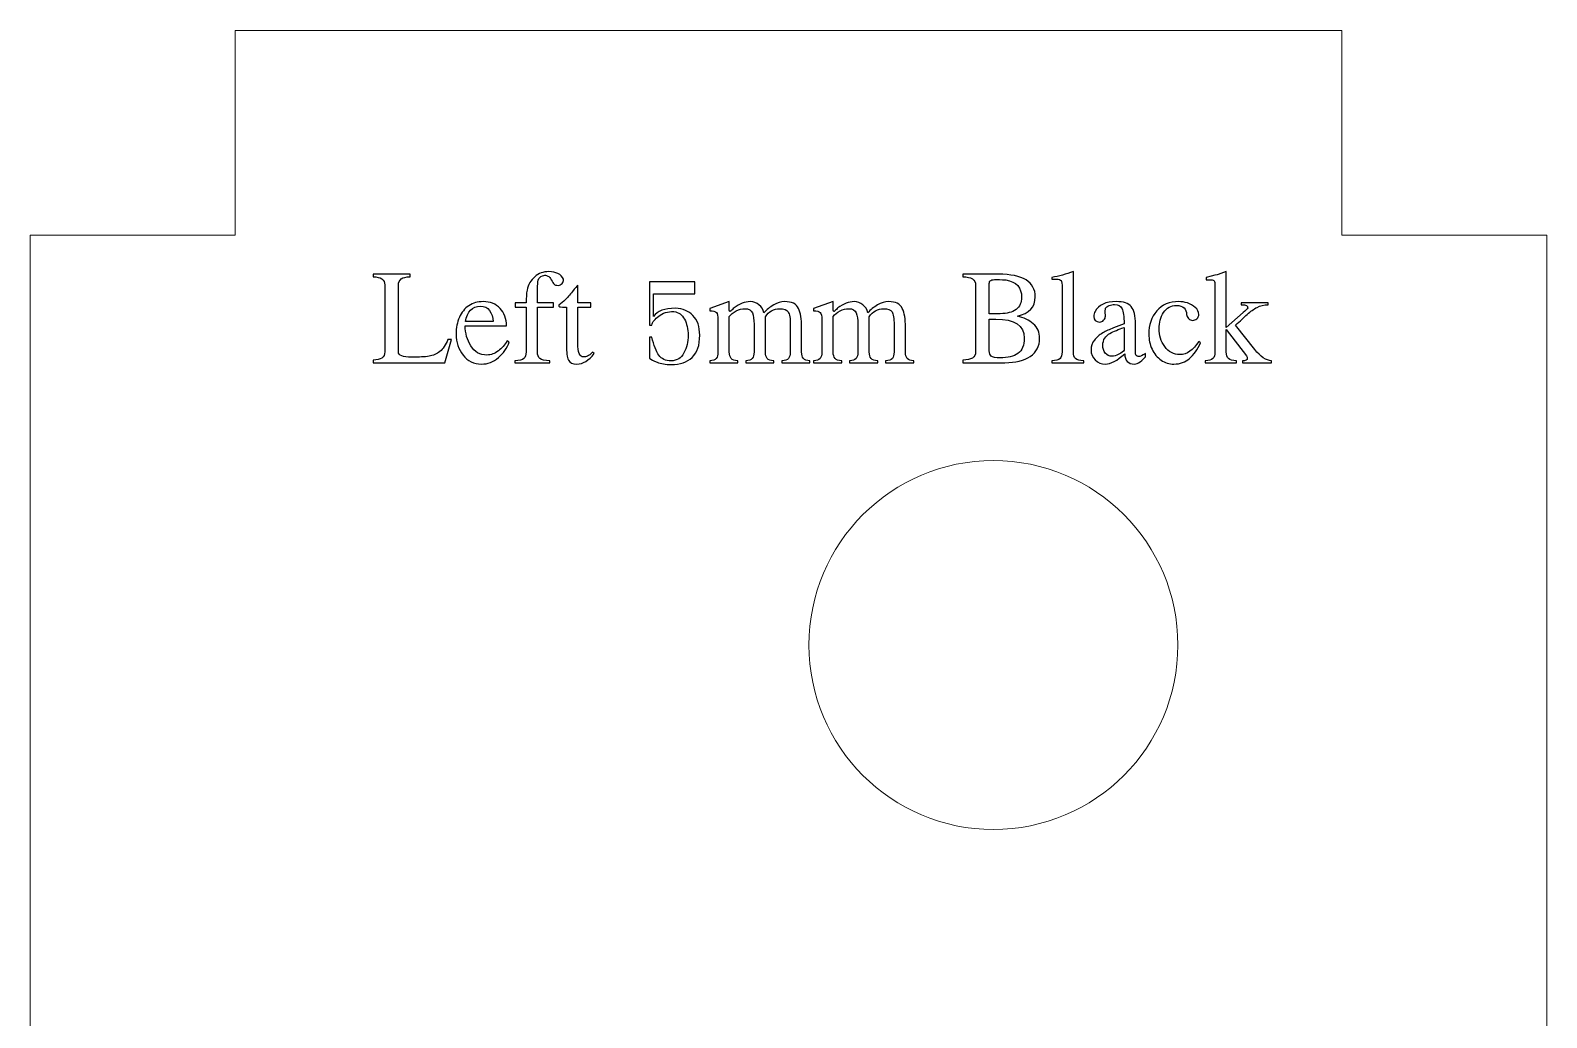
# Model space of a CAD drawing. Header units: inches. Extents: x -7.4 to 7.3, y -4 to 5.8.
# Drawn here: x -7.353 to -5.896, y 4.008 to 4.956 of the extents above; entities that cross this region are included whole.
import ezdxf

# ---------------------------------------------------------------- set-up
doc = ezdxf.new("R2010")
doc.units = ezdxf.units.IN
doc.header["$MEASUREMENT"] = 0
doc.layers.add('Layer 1', color=7, linetype='Continuous')

msp = doc.modelspace()

# ---------------------------------------------------------------- linework, layer by layer
at = {"layer": 'Layer 1', "lineweight": 5}
msp.add_ellipse((-6.4274, 4.3659), major_axis=(0, 0.1772), ratio=1, start_param=0, end_param=6.28318, dxfattribs=at)
for points in [[(-7.1557, 4.7596), (-7.1557, 4.7596), (-7.1557, 4.9564), (-7.1557, 4.9564), (-7.1557, 4.9564), (-7.1557, 4.9564), (-6.0928, 4.9564), (-6.0928, 4.9564), (-6.0928, 4.9564), (-6.0928, 4.9564), (-6.0928, 4.7596), (-6.0928, 4.7596)], [(-7.1557, 3.9722), (-7.1557, 3.9722), (-7.3526, 3.9722), (-7.3526, 3.9722), (-7.3526, 3.9722), (-7.3526, 3.9722), (-7.3526, 4.7596), (-7.3526, 4.7596), (-7.3526, 4.7596), (-7.3526, 4.7596), (-7.1557, 4.7596), (-7.1557, 4.7596)], [(-6.0928, 4.7596), (-6.0928, 4.7596), (-5.8959, 4.7596), (-5.8959, 4.7596), (-5.8959, 4.7596), (-5.8959, 4.7596), (-5.8959, 3.9722), (-5.8959, 3.9722), (-5.8959, 3.9722), (-5.8959, 3.9722), (-6.0928, 3.9722), (-6.0928, 3.9722)]]:
    msp.add_open_spline(points, degree=3, knots=[0, 0, 0, 0, 0.333333, 0.333333, 0.333333, 0.333333, 0.666667, 0.666667, 0.666667, 0.666667, 1, 1, 1, 1], dxfattribs=at)
at = {"layer": 'Layer 1'}
for points, knots in [([(-7.0233, 4.6371), (-7.0233, 4.6371), (-7.0233, 4.6396), (-7.0233, 4.6396), (-7.0233, 4.6396), (-7.0158, 4.6396), (-7.0121, 4.6422), (-7.0121, 4.6474), (-7.0121, 4.6474), (-7.0121, 4.6474), (-7.0121, 4.7118), (-7.0121, 4.7118), (-7.0121, 4.7118), (-7.0121, 4.717), (-7.0158, 4.7196), (-7.0233, 4.7196), (-7.0233, 4.7196), (-7.0233, 4.7196), (-7.0233, 4.7221), (-7.0233, 4.7221), (-7.0233, 4.7221), (-7.0233, 4.7221), (-6.9878, 4.7221), (-6.9878, 4.7221), (-6.9878, 4.7221), (-6.9878, 4.7221), (-6.9878, 4.7196), (-6.9878, 4.7196), (-6.9878, 4.7196), (-6.9953, 4.7196), (-6.999, 4.717), (-6.999, 4.7118), (-6.999, 4.7118), (-6.999, 4.7118), (-6.999, 4.6474), (-6.999, 4.6474), (-6.999, 4.6474), (-6.999, 4.6441), (-6.9947, 4.6424), (-6.9862, 4.6424), (-6.9862, 4.6424), (-6.9791, 4.6424), (-6.9735, 4.6427), (-6.9696, 4.6433), (-6.9696, 4.6433), (-6.9657, 4.6439), (-6.9622, 4.6455), (-6.9592, 4.6479), (-6.9592, 4.6479), (-6.9561, 4.6503), (-6.9535, 4.6542), (-6.9514, 4.6595), (-6.9514, 4.6595), (-6.9514, 4.6595), (-6.9481, 4.6595), (-6.9481, 4.6595), (-6.9481, 4.6595), (-6.9481, 4.6595), (-6.9543, 4.6371), (-6.9543, 4.6371), (-6.9543, 4.6371), (-6.9543, 4.6371), (-7.0233, 4.6371), (-7.0233, 4.6371)], [0, 0, 0, 0, 0.0625, 0.0625, 0.0625, 0.0625, 0.125, 0.125, 0.125, 0.125, 0.1875, 0.1875, 0.1875, 0.1875, 0.25, 0.25, 0.25, 0.25, 0.3125, 0.3125, 0.3125, 0.3125, 0.375, 0.375, 0.375, 0.375, 0.4375, 0.4375, 0.4375, 0.4375, 0.5, 0.5, 0.5, 0.5, 0.5625, 0.5625, 0.5625, 0.5625, 0.625, 0.625, 0.625, 0.625, 0.6875, 0.6875, 0.6875, 0.6875, 0.75, 0.75, 0.75, 0.75, 0.8125, 0.8125, 0.8125, 0.8125, 0.875, 0.875, 0.875, 0.875, 0.9375, 0.9375, 0.9375, 0.9375, 1, 1, 1, 1]), ([(-6.8654, 4.6474), (-6.8654, 4.6445), (-6.8647, 4.6424), (-6.8631, 4.6411), (-6.8631, 4.6411), (-6.8615, 4.6399), (-6.8584, 4.6392), (-6.8536, 4.6389), (-6.8536, 4.6389), (-6.8536, 4.6389), (-6.8536, 4.6371), (-6.8536, 4.6371), (-6.8536, 4.6371), (-6.8536, 4.6371), (-6.8871, 4.6371), (-6.8871, 4.6371), (-6.8871, 4.6371), (-6.8871, 4.6371), (-6.8871, 4.6389), (-6.8871, 4.6389), (-6.8871, 4.6389), (-6.8828, 4.6392), (-6.8799, 4.6399), (-6.8785, 4.6412), (-6.8785, 4.6412), (-6.877, 4.6424), (-6.8763, 4.6445), (-6.8763, 4.6474), (-6.8763, 4.6474), (-6.8763, 4.6474), (-6.8763, 4.6906), (-6.8763, 4.6906), (-6.8763, 4.6906), (-6.8763, 4.6906), (-6.8869, 4.6906), (-6.8869, 4.6906), (-6.8869, 4.6906), (-6.8869, 4.6906), (-6.8869, 4.6946), (-6.8869, 4.6946), (-6.8869, 4.6946), (-6.8869, 4.6946), (-6.8763, 4.6946), (-6.8763, 4.6946), (-6.8763, 4.6946), (-6.8763, 4.6996), (-6.876, 4.7037), (-6.8754, 4.7069), (-6.8754, 4.7069), (-6.8743, 4.7121), (-6.8718, 4.7164), (-6.868, 4.7197), (-6.868, 4.7197), (-6.8642, 4.723), (-6.8598, 4.7246), (-6.8546, 4.7246), (-6.8546, 4.7246), (-6.8475, 4.7246), (-6.8428, 4.7222), (-6.8404, 4.7173), (-6.8404, 4.7173), (-6.8404, 4.7157), (-6.8408, 4.7143), (-6.8417, 4.7132), (-6.8417, 4.7132), (-6.8427, 4.712), (-6.8439, 4.7114), (-6.8454, 4.7114), (-6.8454, 4.7114), (-6.8474, 4.7114), (-6.8488, 4.7118), (-6.8495, 4.7126), (-6.8495, 4.7126), (-6.8502, 4.7134), (-6.8511, 4.7147), (-6.8521, 4.7166), (-6.8521, 4.7166), (-6.8531, 4.7185), (-6.8542, 4.7198), (-6.8553, 4.7203), (-6.8553, 4.7203), (-6.8563, 4.7208), (-6.8573, 4.7211), (-6.8583, 4.7211), (-6.8583, 4.7211), (-6.859, 4.7211), (-6.8598, 4.7209), (-6.8606, 4.7205), (-6.8606, 4.7205), (-6.8627, 4.72), (-6.864, 4.7186), (-6.8646, 4.7164), (-6.8646, 4.7164), (-6.8651, 4.7143), (-6.8654, 4.7115), (-6.8654, 4.7083), (-6.8654, 4.7083), (-6.8654, 4.7083), (-6.8654, 4.6946), (-6.8654, 4.6946), (-6.8654, 4.6946), (-6.8654, 4.6946), (-6.8499, 4.6946), (-6.8499, 4.6946), (-6.8499, 4.6946), (-6.8499, 4.6946), (-6.8499, 4.6906), (-6.8499, 4.6906), (-6.8499, 4.6906), (-6.8499, 4.6906), (-6.8654, 4.6906), (-6.8654, 4.6906), (-6.8654, 4.6906), (-6.8654, 4.6906), (-6.8654, 4.6474), (-6.8654, 4.6474)], [0, 0, 0, 0, 0.034483, 0.034483, 0.034483, 0.034483, 0.068966, 0.068966, 0.068966, 0.068966, 0.103448, 0.103448, 0.103448, 0.103448, 0.137931, 0.137931, 0.137931, 0.137931, 0.172414, 0.172414, 0.172414, 0.172414, 0.206897, 0.206897, 0.206897, 0.206897, 0.241379, 0.241379, 0.241379, 0.241379, 0.275862, 0.275862, 0.275862, 0.275862, 0.310345, 0.310345, 0.310345, 0.310345, 0.344828, 0.344828, 0.344828, 0.344828, 0.37931, 0.37931, 0.37931, 0.37931, 0.413793, 0.413793, 0.413793, 0.413793, 0.448276, 0.448276, 0.448276, 0.448276, 0.482759, 0.482759, 0.482759, 0.482759, 0.517241, 0.517241, 0.517241, 0.517241, 0.551724, 0.551724, 0.551724, 0.551724, 0.586207, 0.586207, 0.586207, 0.586207, 0.62069, 0.62069, 0.62069, 0.62069, 0.655172, 0.655172, 0.655172, 0.655172, 0.689655, 0.689655, 0.689655, 0.689655, 0.724138, 0.724138, 0.724138, 0.724138, 0.758621, 0.758621, 0.758621, 0.758621, 0.793103, 0.793103, 0.793103, 0.793103, 0.827586, 0.827586, 0.827586, 0.827586, 0.862069, 0.862069, 0.862069, 0.862069, 0.896552, 0.896552, 0.896552, 0.896552, 0.931034, 0.931034, 0.931034, 0.931034, 0.965517, 0.965517, 0.965517, 0.965517, 1, 1, 1, 1]), ([(-6.4445, 4.7118), (-6.4445, 4.717), (-6.4486, 4.7196), (-6.4569, 4.7196), (-6.4569, 4.7196), (-6.4569, 4.7196), (-6.4569, 4.7221), (-6.4569, 4.7221), (-6.4569, 4.7221), (-6.4569, 4.7221), (-6.4225, 4.7221), (-6.4225, 4.7221), (-6.4225, 4.7221), (-6.399, 4.7221), (-6.3872, 4.7148), (-6.3872, 4.7003), (-6.3872, 4.7003), (-6.3872, 4.6907), (-6.3929, 4.6845), (-6.4044, 4.6818), (-6.4044, 4.6818), (-6.4044, 4.6818), (-6.4044, 4.6817), (-6.4044, 4.6817), (-6.4044, 4.6817), (-6.3983, 4.6805), (-6.3932, 4.6782), (-6.3891, 4.6745), (-6.3891, 4.6745), (-6.385, 4.6709), (-6.383, 4.6662), (-6.383, 4.6605), (-6.383, 4.6605), (-6.383, 4.6529), (-6.386, 4.6472), (-6.392, 4.6432), (-6.392, 4.6432), (-6.3979, 4.6391), (-6.4061, 4.6371), (-6.4165, 4.6371), (-6.4165, 4.6371), (-6.4165, 4.6371), (-6.4569, 4.6371), (-6.4569, 4.6371), (-6.4569, 4.6371), (-6.4569, 4.6371), (-6.4569, 4.6396), (-6.4569, 4.6396), (-6.4569, 4.6396), (-6.4486, 4.6396), (-6.4445, 4.6422), (-6.4445, 4.6474), (-6.4445, 4.6474), (-6.4445, 4.6474), (-6.4445, 4.7118), (-6.4445, 4.7118)], [0, 0, 0, 0, 0.071429, 0.071429, 0.071429, 0.071429, 0.142857, 0.142857, 0.142857, 0.142857, 0.214286, 0.214286, 0.214286, 0.214286, 0.285714, 0.285714, 0.285714, 0.285714, 0.357143, 0.357143, 0.357143, 0.357143, 0.428571, 0.428571, 0.428571, 0.428571, 0.5, 0.5, 0.5, 0.5, 0.571429, 0.571429, 0.571429, 0.571429, 0.642857, 0.642857, 0.642857, 0.642857, 0.714286, 0.714286, 0.714286, 0.714286, 0.785714, 0.785714, 0.785714, 0.785714, 0.857143, 0.857143, 0.857143, 0.857143, 0.928571, 0.928571, 0.928571, 0.928571, 1, 1, 1, 1]), ([(-6.3614, 4.7091), (-6.3614, 4.7128), (-6.3617, 4.7151), (-6.3623, 4.716), (-6.3623, 4.716), (-6.3629, 4.7168), (-6.3644, 4.7173), (-6.3668, 4.7173), (-6.3668, 4.7173), (-6.3668, 4.7173), (-6.3713, 4.7173), (-6.3713, 4.7173), (-6.3713, 4.7173), (-6.3713, 4.7173), (-6.3713, 4.719), (-6.3713, 4.719), (-6.3713, 4.719), (-6.3647, 4.7203), (-6.3577, 4.7221), (-6.3505, 4.7246), (-6.3505, 4.7246), (-6.3505, 4.7246), (-6.3505, 4.6474), (-6.3505, 4.6474), (-6.3505, 4.6474), (-6.3505, 4.6445), (-6.3498, 4.6424), (-6.3485, 4.6412), (-6.3485, 4.6412), (-6.3471, 4.6399), (-6.3445, 4.6392), (-6.3406, 4.6389), (-6.3406, 4.6389), (-6.3406, 4.6389), (-6.3406, 4.6371), (-6.3406, 4.6371), (-6.3406, 4.6371), (-6.3406, 4.6371), (-6.3713, 4.6371), (-6.3713, 4.6371), (-6.3713, 4.6371), (-6.3713, 4.6371), (-6.3713, 4.6389), (-6.3713, 4.6389), (-6.3713, 4.6389), (-6.3674, 4.6392), (-6.3648, 4.6399), (-6.3634, 4.6412), (-6.3634, 4.6412), (-6.3621, 4.6424), (-6.3614, 4.6445), (-6.3614, 4.6474), (-6.3614, 4.6474), (-6.3614, 4.6474), (-6.3614, 4.7091), (-6.3614, 4.7091)], [0, 0, 0, 0, 0.071429, 0.071429, 0.071429, 0.071429, 0.142857, 0.142857, 0.142857, 0.142857, 0.214286, 0.214286, 0.214286, 0.214286, 0.285714, 0.285714, 0.285714, 0.285714, 0.357143, 0.357143, 0.357143, 0.357143, 0.428571, 0.428571, 0.428571, 0.428571, 0.5, 0.5, 0.5, 0.5, 0.571429, 0.571429, 0.571429, 0.571429, 0.642857, 0.642857, 0.642857, 0.642857, 0.714286, 0.714286, 0.714286, 0.714286, 0.785714, 0.785714, 0.785714, 0.785714, 0.857143, 0.857143, 0.857143, 0.857143, 0.928571, 0.928571, 0.928571, 0.928571, 1, 1, 1, 1]), ([(-6.2146, 4.7116), (-6.2146, 4.7138), (-6.2148, 4.7152), (-6.2152, 4.7158), (-6.2152, 4.7158), (-6.2157, 4.7164), (-6.2168, 4.7167), (-6.2186, 4.7167), (-6.2186, 4.7167), (-6.2186, 4.7167), (-6.2229, 4.7167), (-6.2229, 4.7167), (-6.2229, 4.7167), (-6.2229, 4.7167), (-6.2229, 4.719), (-6.2229, 4.719), (-6.2229, 4.719), (-6.2159, 4.7208), (-6.2121, 4.7218), (-6.2116, 4.7219), (-6.2116, 4.7219), (-6.2116, 4.7219), (-6.2037, 4.7246), (-6.2037, 4.7246), (-6.2037, 4.7246), (-6.2037, 4.7246), (-6.2037, 4.671), (-6.2037, 4.671), (-6.2037, 4.671), (-6.2037, 4.671), (-6.1875, 4.6852), (-6.1875, 4.6852), (-6.1875, 4.6852), (-6.1852, 4.6871), (-6.1837, 4.6887), (-6.1831, 4.6898), (-6.1831, 4.6898), (-6.1831, 4.6909), (-6.1835, 4.6917), (-6.1844, 4.6921), (-6.1844, 4.6921), (-6.1852, 4.6925), (-6.1869, 4.6927), (-6.1895, 4.6927), (-6.1895, 4.6927), (-6.1895, 4.6927), (-6.1895, 4.6946), (-6.1895, 4.6946), (-6.1895, 4.6946), (-6.1895, 4.6946), (-6.1635, 4.6946), (-6.1635, 4.6946), (-6.1635, 4.6946), (-6.1635, 4.6946), (-6.1635, 4.6927), (-6.1635, 4.6927), (-6.1635, 4.6927), (-6.1674, 4.6927), (-6.171, 4.6919), (-6.1741, 4.6903), (-6.1741, 4.6903), (-6.1772, 4.6887), (-6.1804, 4.6864), (-6.1836, 4.6835), (-6.1836, 4.6835), (-6.1868, 4.6806), (-6.1905, 4.6772), (-6.1947, 4.6733), (-6.1947, 4.6733), (-6.1947, 4.6733), (-6.1763, 4.6498), (-6.1763, 4.6498), (-6.1763, 4.6498), (-6.1708, 4.6428), (-6.1654, 4.6392), (-6.1601, 4.6389), (-6.1601, 4.6389), (-6.1601, 4.6389), (-6.1601, 4.6371), (-6.1601, 4.6371), (-6.1601, 4.6371), (-6.1601, 4.6371), (-6.1881, 4.6371), (-6.1881, 4.6371), (-6.1881, 4.6371), (-6.1881, 4.6371), (-6.1881, 4.6389), (-6.1881, 4.6389), (-6.1881, 4.6389), (-6.185, 4.6389), (-6.1835, 4.6397), (-6.1835, 4.6412), (-6.1835, 4.6412), (-6.1835, 4.6419), (-6.1838, 4.6428), (-6.1844, 4.6437), (-6.1844, 4.6437), (-6.1844, 4.6437), (-6.2037, 4.669), (-6.2037, 4.669), (-6.2037, 4.669), (-6.2037, 4.669), (-6.2037, 4.6474), (-6.2037, 4.6474), (-6.2037, 4.6474), (-6.2037, 4.6445), (-6.203, 4.6424), (-6.2017, 4.6412), (-6.2017, 4.6412), (-6.2003, 4.6399), (-6.1977, 4.6392), (-6.1939, 4.6389), (-6.1939, 4.6389), (-6.1939, 4.6389), (-6.1939, 4.6371), (-6.1939, 4.6371), (-6.1939, 4.6371), (-6.1939, 4.6371), (-6.2241, 4.6371), (-6.2241, 4.6371), (-6.2241, 4.6371), (-6.2241, 4.6371), (-6.2241, 4.6389), (-6.2241, 4.6389), (-6.2241, 4.6389), (-6.2204, 4.6392), (-6.2179, 4.6399), (-6.2166, 4.6412), (-6.2166, 4.6412), (-6.2152, 4.6424), (-6.2146, 4.6445), (-6.2146, 4.6474), (-6.2146, 4.6474), (-6.2146, 4.6474), (-6.2146, 4.7116), (-6.2146, 4.7116)], [0, 0, 0, 0, 0.029412, 0.029412, 0.029412, 0.029412, 0.058824, 0.058824, 0.058824, 0.058824, 0.088235, 0.088235, 0.088235, 0.088235, 0.117647, 0.117647, 0.117647, 0.117647, 0.147059, 0.147059, 0.147059, 0.147059, 0.176471, 0.176471, 0.176471, 0.176471, 0.205882, 0.205882, 0.205882, 0.205882, 0.235294, 0.235294, 0.235294, 0.235294, 0.264706, 0.264706, 0.264706, 0.264706, 0.294118, 0.294118, 0.294118, 0.294118, 0.323529, 0.323529, 0.323529, 0.323529, 0.352941, 0.352941, 0.352941, 0.352941, 0.382353, 0.382353, 0.382353, 0.382353, 0.411765, 0.411765, 0.411765, 0.411765, 0.441176, 0.441176, 0.441176, 0.441176, 0.470588, 0.470588, 0.470588, 0.470588, 0.5, 0.5, 0.5, 0.5, 0.529412, 0.529412, 0.529412, 0.529412, 0.558824, 0.558824, 0.558824, 0.558824, 0.588235, 0.588235, 0.588235, 0.588235, 0.617647, 0.617647, 0.617647, 0.617647, 0.647059, 0.647059, 0.647059, 0.647059, 0.676471, 0.676471, 0.676471, 0.676471, 0.705882, 0.705882, 0.705882, 0.705882, 0.735294, 0.735294, 0.735294, 0.735294, 0.764706, 0.764706, 0.764706, 0.764706, 0.794118, 0.794118, 0.794118, 0.794118, 0.823529, 0.823529, 0.823529, 0.823529, 0.852941, 0.852941, 0.852941, 0.852941, 0.882353, 0.882353, 0.882353, 0.882353, 0.911765, 0.911765, 0.911765, 0.911765, 0.941176, 0.941176, 0.941176, 0.941176, 0.970588, 0.970588, 0.970588, 0.970588, 1, 1, 1, 1]), ([(-6.8267, 4.6558), (-6.8267, 4.647), (-6.8249, 4.6426), (-6.8211, 4.6426), (-6.8211, 4.6426), (-6.8198, 4.6426), (-6.8186, 4.6428), (-6.8174, 4.6433), (-6.8174, 4.6433), (-6.8159, 4.6439), (-6.8143, 4.6452), (-6.8125, 4.6472), (-6.8125, 4.6472), (-6.8125, 4.6472), (-6.811, 4.6459), (-6.811, 4.6459), (-6.811, 4.6459), (-6.8161, 4.6391), (-6.8216, 4.6358), (-6.8275, 4.6358), (-6.8275, 4.6358), (-6.8316, 4.6358), (-6.8344, 4.6371), (-6.8357, 4.6397), (-6.8357, 4.6397), (-6.837, 4.6423), (-6.8376, 4.647), (-6.8376, 4.6537), (-6.8376, 4.6537), (-6.8376, 4.6537), (-6.8376, 4.6906), (-6.8376, 4.6906), (-6.8376, 4.6906), (-6.8376, 4.6906), (-6.8415, 4.6906), (-6.8415, 4.6906), (-6.8415, 4.6906), (-6.843, 4.6906), (-6.844, 4.6906), (-6.8443, 4.6908), (-6.8443, 4.6908), (-6.8447, 4.691), (-6.8449, 4.6915), (-6.8449, 4.6923), (-6.8449, 4.6923), (-6.8425, 4.694), (-6.8404, 4.6958), (-6.8386, 4.6977), (-6.8386, 4.6977), (-6.8367, 4.6996), (-6.8345, 4.7022), (-6.8318, 4.7054), (-6.8318, 4.7054), (-6.8292, 4.7087), (-6.8275, 4.7108), (-6.8267, 4.7116), (-6.8267, 4.7116), (-6.8267, 4.7116), (-6.8267, 4.6946), (-6.8267, 4.6946), (-6.8267, 4.6946), (-6.8267, 4.6946), (-6.8141, 4.6946), (-6.8141, 4.6946), (-6.8141, 4.6946), (-6.8141, 4.6946), (-6.8141, 4.6906), (-6.8141, 4.6906), (-6.8141, 4.6906), (-6.8141, 4.6906), (-6.8267, 4.6906), (-6.8267, 4.6906), (-6.8267, 4.6906), (-6.8267, 4.6906), (-6.8267, 4.6558), (-6.8267, 4.6558)], [0, 0, 0, 0, 0.052632, 0.052632, 0.052632, 0.052632, 0.105263, 0.105263, 0.105263, 0.105263, 0.157895, 0.157895, 0.157895, 0.157895, 0.210526, 0.210526, 0.210526, 0.210526, 0.263158, 0.263158, 0.263158, 0.263158, 0.315789, 0.315789, 0.315789, 0.315789, 0.368421, 0.368421, 0.368421, 0.368421, 0.421053, 0.421053, 0.421053, 0.421053, 0.473684, 0.473684, 0.473684, 0.473684, 0.526316, 0.526316, 0.526316, 0.526316, 0.578947, 0.578947, 0.578947, 0.578947, 0.631579, 0.631579, 0.631579, 0.631579, 0.684211, 0.684211, 0.684211, 0.684211, 0.736842, 0.736842, 0.736842, 0.736842, 0.789474, 0.789474, 0.789474, 0.789474, 0.842105, 0.842105, 0.842105, 0.842105, 0.894737, 0.894737, 0.894737, 0.894737, 0.947368, 0.947368, 0.947368, 0.947368, 1, 1, 1, 1]), ([(-6.7577, 4.6733), (-6.7577, 4.6733), (-6.7577, 4.7149), (-6.7577, 4.7149), (-6.7577, 4.7149), (-6.7577, 4.7149), (-6.7141, 4.7149), (-6.7141, 4.7149), (-6.7141, 4.7149), (-6.7141, 4.7149), (-6.7141, 4.7032), (-6.7141, 4.7032), (-6.7141, 4.7032), (-6.7141, 4.7032), (-6.7538, 4.7032), (-6.7538, 4.7032), (-6.7538, 4.7032), (-6.7538, 4.7032), (-6.7538, 4.6815), (-6.7538, 4.6815), (-6.7538, 4.6815), (-6.7504, 4.6868), (-6.7434, 4.6894), (-6.7328, 4.6894), (-6.7328, 4.6894), (-6.7258, 4.689), (-6.7202, 4.6867), (-6.716, 4.6824), (-6.716, 4.6824), (-6.7117, 4.6781), (-6.7096, 4.6718), (-6.7095, 4.6636), (-6.7095, 4.6636), (-6.7095, 4.6539), (-6.712, 4.6468), (-6.7169, 4.6422), (-6.7169, 4.6422), (-6.7219, 4.6377), (-6.7285, 4.6354), (-6.7367, 4.6354), (-6.7367, 4.6354), (-6.7423, 4.6354), (-6.7469, 4.6361), (-6.7505, 4.6376), (-6.7505, 4.6376), (-6.7541, 4.6391), (-6.7565, 4.6404), (-6.7577, 4.6414), (-6.7577, 4.6414), (-6.7577, 4.6414), (-6.7577, 4.6616), (-6.7577, 4.6616), (-6.7577, 4.6616), (-6.7577, 4.6616), (-6.7557, 4.6616), (-6.7557, 4.6616), (-6.7557, 4.6616), (-6.7536, 4.6537), (-6.7513, 4.6479), (-6.7487, 4.6443), (-6.7487, 4.6443), (-6.7462, 4.6407), (-6.7423, 4.6389), (-6.7371, 4.6389), (-6.7371, 4.6389), (-6.7314, 4.639), (-6.7272, 4.6415), (-6.7247, 4.6465), (-6.7247, 4.6465), (-6.722, 4.6514), (-6.7207, 4.6571), (-6.7207, 4.6636), (-6.7207, 4.6636), (-6.7208, 4.6695), (-6.722, 4.6746), (-6.7241, 4.6788), (-6.7241, 4.6788), (-6.7263, 4.6831), (-6.7297, 4.6856), (-6.7343, 4.6863), (-6.7343, 4.6863), (-6.7403, 4.6863), (-6.7451, 4.6848), (-6.7489, 4.6819), (-6.7489, 4.6819), (-6.7526, 4.6791), (-6.7549, 4.6762), (-6.7557, 4.6733), (-6.7557, 4.6733), (-6.7557, 4.6733), (-6.7577, 4.6733), (-6.7577, 4.6733)], [0, 0, 0, 0, 0.043478, 0.043478, 0.043478, 0.043478, 0.086957, 0.086957, 0.086957, 0.086957, 0.130435, 0.130435, 0.130435, 0.130435, 0.173913, 0.173913, 0.173913, 0.173913, 0.217391, 0.217391, 0.217391, 0.217391, 0.26087, 0.26087, 0.26087, 0.26087, 0.304348, 0.304348, 0.304348, 0.304348, 0.347826, 0.347826, 0.347826, 0.347826, 0.391304, 0.391304, 0.391304, 0.391304, 0.434783, 0.434783, 0.434783, 0.434783, 0.478261, 0.478261, 0.478261, 0.478261, 0.521739, 0.521739, 0.521739, 0.521739, 0.565217, 0.565217, 0.565217, 0.565217, 0.608696, 0.608696, 0.608696, 0.608696, 0.652174, 0.652174, 0.652174, 0.652174, 0.695652, 0.695652, 0.695652, 0.695652, 0.73913, 0.73913, 0.73913, 0.73913, 0.782609, 0.782609, 0.782609, 0.782609, 0.826087, 0.826087, 0.826087, 0.826087, 0.869565, 0.869565, 0.869565, 0.869565, 0.913043, 0.913043, 0.913043, 0.913043, 0.956522, 0.956522, 0.956522, 0.956522, 1, 1, 1, 1]), ([(-6.4209, 4.6842), (-6.4143, 4.6842), (-6.4092, 4.6855), (-6.4057, 4.6882), (-6.4057, 4.6882), (-6.4021, 4.691), (-6.4003, 4.6948), (-6.4003, 4.6999), (-6.4003, 4.6999), (-6.4003, 4.7093), (-6.4053, 4.7149), (-6.4155, 4.7167), (-6.4155, 4.7167), (-6.4204, 4.7169), (-6.4234, 4.717), (-6.4244, 4.717), (-6.4244, 4.717), (-6.427, 4.717), (-6.4288, 4.7168), (-6.4298, 4.7162), (-6.4298, 4.7162), (-6.4309, 4.7157), (-6.4314, 4.7147), (-6.4314, 4.7132), (-6.4314, 4.7132), (-6.4314, 4.7132), (-6.4314, 4.6842), (-6.4314, 4.6842), (-6.4314, 4.6842), (-6.4314, 4.6842), (-6.4209, 4.6842), (-6.4209, 4.6842)], [0, 0, 0, 0, 0.125, 0.125, 0.125, 0.125, 0.25, 0.25, 0.25, 0.25, 0.375, 0.375, 0.375, 0.375, 0.5, 0.5, 0.5, 0.5, 0.625, 0.625, 0.625, 0.625, 0.75, 0.75, 0.75, 0.75, 0.875, 0.875, 0.875, 0.875, 1, 1, 1, 1]), ([(-6.9349, 4.6725), (-6.9348, 4.6654), (-6.9329, 4.659), (-6.9294, 4.6532), (-6.9294, 4.6532), (-6.9258, 4.6474), (-6.9207, 4.6445), (-6.914, 4.6445), (-6.914, 4.6445), (-6.9101, 4.6445), (-6.9064, 4.6458), (-6.903, 4.6484), (-6.903, 4.6484), (-6.8996, 4.651), (-6.8968, 4.6542), (-6.8946, 4.6581), (-6.8946, 4.6581), (-6.8946, 4.6581), (-6.8925, 4.6573), (-6.8925, 4.6573), (-6.8925, 4.6573), (-6.8946, 4.6512), (-6.8981, 4.6461), (-6.9029, 4.642), (-6.9029, 4.642), (-6.9077, 4.6378), (-6.9132, 4.6358), (-6.9193, 4.6358), (-6.9193, 4.6358), (-6.9265, 4.6358), (-6.9323, 4.6386), (-6.9368, 4.6443), (-6.9368, 4.6443), (-6.9414, 4.6499), (-6.9436, 4.6567), (-6.9436, 4.6646), (-6.9436, 4.6646), (-6.9436, 4.6706), (-6.9426, 4.676), (-6.9404, 4.6808), (-6.9404, 4.6808), (-6.9383, 4.6855), (-6.9353, 4.6892), (-6.9314, 4.6919), (-6.9314, 4.6919), (-6.9274, 4.6945), (-6.9228, 4.6958), (-6.9176, 4.6958), (-6.9176, 4.6958), (-6.9108, 4.6958), (-6.9054, 4.6937), (-6.9014, 4.6893), (-6.9014, 4.6893), (-6.8973, 4.685), (-6.8952, 4.6794), (-6.895, 4.6725), (-6.895, 4.6725), (-6.895, 4.6725), (-6.9349, 4.6725), (-6.9349, 4.6725)], [0, 0, 0, 0, 0.066667, 0.066667, 0.066667, 0.066667, 0.133333, 0.133333, 0.133333, 0.133333, 0.2, 0.2, 0.2, 0.2, 0.266667, 0.266667, 0.266667, 0.266667, 0.333333, 0.333333, 0.333333, 0.333333, 0.4, 0.4, 0.4, 0.4, 0.466667, 0.466667, 0.466667, 0.466667, 0.533333, 0.533333, 0.533333, 0.533333, 0.6, 0.6, 0.6, 0.6, 0.666667, 0.666667, 0.666667, 0.666667, 0.733333, 0.733333, 0.733333, 0.733333, 0.8, 0.8, 0.8, 0.8, 0.866667, 0.866667, 0.866667, 0.866667, 0.933333, 0.933333, 0.933333, 0.933333, 1, 1, 1, 1]), ([(-6.908, 4.6766), (-6.9082, 4.6808), (-6.9094, 4.6843), (-6.9114, 4.6872), (-6.9114, 4.6872), (-6.9134, 4.69), (-6.9163, 4.6914), (-6.9203, 4.6914), (-6.9203, 4.6914), (-6.9283, 4.6914), (-6.933, 4.6864), (-6.9345, 4.6766), (-6.9345, 4.6766), (-6.9345, 4.6766), (-6.908, 4.6766), (-6.908, 4.6766)], [0, 0, 0, 0, 0.25, 0.25, 0.25, 0.25, 0.5, 0.5, 0.5, 0.5, 0.75, 0.75, 0.75, 0.75, 1, 1, 1, 1]), ([(-6.692, 4.6785), (-6.692, 4.682), (-6.6925, 4.6843), (-6.6935, 4.6854), (-6.6935, 4.6854), (-6.6945, 4.6865), (-6.6967, 4.6871), (-6.6999, 4.6871), (-6.6999, 4.6871), (-6.6999, 4.6871), (-6.6999, 4.6892), (-6.6999, 4.6892), (-6.6999, 4.6892), (-6.6999, 4.6892), (-6.6811, 4.6958), (-6.6811, 4.6958), (-6.6811, 4.6958), (-6.6811, 4.6958), (-6.6811, 4.6875), (-6.6811, 4.6875), (-6.6811, 4.6875), (-6.6811, 4.6867), (-6.6809, 4.6863), (-6.6805, 4.6863), (-6.6805, 4.6863), (-6.6803, 4.6863), (-6.6799, 4.6865), (-6.6795, 4.6869), (-6.6795, 4.6869), (-6.6791, 4.6872), (-6.6786, 4.6877), (-6.6781, 4.6883), (-6.6781, 4.6883), (-6.6775, 4.6889), (-6.6771, 4.6894), (-6.6766, 4.6898), (-6.6766, 4.6898), (-6.6712, 4.6938), (-6.666, 4.6958), (-6.661, 4.6958), (-6.661, 4.6958), (-6.6578, 4.6958), (-6.6549, 4.6948), (-6.6526, 4.6928), (-6.6526, 4.6928), (-6.6501, 4.6908), (-6.6486, 4.6882), (-6.6478, 4.685), (-6.6478, 4.685), (-6.6453, 4.6879), (-6.6421, 4.6905), (-6.6385, 4.6926), (-6.6385, 4.6926), (-6.6349, 4.6948), (-6.6314, 4.6958), (-6.628, 4.6958), (-6.628, 4.6958), (-6.6211, 4.6958), (-6.6167, 4.6937), (-6.6147, 4.6893), (-6.6147, 4.6893), (-6.6127, 4.685), (-6.6117, 4.679), (-6.6117, 4.6713), (-6.6117, 4.6713), (-6.6117, 4.6713), (-6.6117, 4.6474), (-6.6117, 4.6474), (-6.6117, 4.6474), (-6.6117, 4.6446), (-6.6111, 4.6425), (-6.6099, 4.6412), (-6.6099, 4.6412), (-6.6087, 4.6399), (-6.6067, 4.6392), (-6.6037, 4.6389), (-6.6037, 4.6389), (-6.6037, 4.6389), (-6.6037, 4.6371), (-6.6037, 4.6371), (-6.6037, 4.6371), (-6.6037, 4.6371), (-6.6307, 4.6371), (-6.6307, 4.6371), (-6.6307, 4.6371), (-6.6307, 4.6371), (-6.6307, 4.6389), (-6.6307, 4.6389), (-6.6307, 4.6389), (-6.6276, 4.6392), (-6.6255, 4.6399), (-6.6243, 4.6412), (-6.6243, 4.6412), (-6.6231, 4.6425), (-6.6225, 4.6446), (-6.6225, 4.6474), (-6.6225, 4.6474), (-6.6225, 4.6474), (-6.6225, 4.6735), (-6.6225, 4.6735), (-6.6225, 4.6735), (-6.6225, 4.6796), (-6.6232, 4.6838), (-6.6246, 4.6859), (-6.6246, 4.6859), (-6.6259, 4.688), (-6.6286, 4.689), (-6.6327, 4.689), (-6.6327, 4.689), (-6.6384, 4.689), (-6.643, 4.6864), (-6.6465, 4.6813), (-6.6465, 4.6813), (-6.6465, 4.6813), (-6.6465, 4.6474), (-6.6465, 4.6474), (-6.6465, 4.6474), (-6.6465, 4.6446), (-6.6459, 4.6425), (-6.6447, 4.6412), (-6.6447, 4.6412), (-6.6435, 4.6399), (-6.6414, 4.6392), (-6.6383, 4.6389), (-6.6383, 4.6389), (-6.6383, 4.6389), (-6.6383, 4.6371), (-6.6383, 4.6371), (-6.6383, 4.6371), (-6.6383, 4.6371), (-6.6653, 4.6371), (-6.6653, 4.6371), (-6.6653, 4.6371), (-6.6653, 4.6371), (-6.6653, 4.6389), (-6.6653, 4.6389), (-6.6653, 4.6389), (-6.6623, 4.6392), (-6.6602, 4.6399), (-6.6591, 4.6412), (-6.6591, 4.6412), (-6.6579, 4.6425), (-6.6573, 4.6446), (-6.6573, 4.6474), (-6.6573, 4.6474), (-6.6573, 4.6474), (-6.6573, 4.674), (-6.6573, 4.674), (-6.6573, 4.674), (-6.6573, 4.6786), (-6.6579, 4.6822), (-6.6589, 4.685), (-6.6589, 4.685), (-6.66, 4.6877), (-6.6624, 4.689), (-6.6661, 4.689), (-6.6661, 4.689), (-6.6689, 4.689), (-6.6717, 4.6883), (-6.6745, 4.6869), (-6.6745, 4.6869), (-6.6773, 4.6855), (-6.6795, 4.6837), (-6.6811, 4.6815), (-6.6811, 4.6815), (-6.6811, 4.6815), (-6.6811, 4.6474), (-6.6811, 4.6474), (-6.6811, 4.6474), (-6.6811, 4.6446), (-6.6805, 4.6425), (-6.6793, 4.6412), (-6.6793, 4.6412), (-6.6781, 4.6399), (-6.676, 4.6392), (-6.6729, 4.6389), (-6.6729, 4.6389), (-6.6729, 4.6389), (-6.6729, 4.6371), (-6.6729, 4.6371), (-6.6729, 4.6371), (-6.6729, 4.6371), (-6.6999, 4.6371), (-6.6999, 4.6371), (-6.6999, 4.6371), (-6.6999, 4.6371), (-6.6999, 4.6389), (-6.6999, 4.6389), (-6.6999, 4.6389), (-6.6969, 4.6392), (-6.6948, 4.6399), (-6.6937, 4.6412), (-6.6937, 4.6412), (-6.6925, 4.6425), (-6.692, 4.6446), (-6.692, 4.6474), (-6.692, 4.6474), (-6.692, 4.6474), (-6.692, 4.6785), (-6.692, 4.6785)], [0, 0, 0, 0, 0.02, 0.02, 0.02, 0.02, 0.04, 0.04, 0.04, 0.04, 0.06, 0.06, 0.06, 0.06, 0.08, 0.08, 0.08, 0.08, 0.1, 0.1, 0.1, 0.1, 0.12, 0.12, 0.12, 0.12, 0.14, 0.14, 0.14, 0.14, 0.16, 0.16, 0.16, 0.16, 0.18, 0.18, 0.18, 0.18, 0.2, 0.2, 0.2, 0.2, 0.22, 0.22, 0.22, 0.22, 0.24, 0.24, 0.24, 0.24, 0.26, 0.26, 0.26, 0.26, 0.28, 0.28, 0.28, 0.28, 0.3, 0.3, 0.3, 0.3, 0.32, 0.32, 0.32, 0.32, 0.34, 0.34, 0.34, 0.34, 0.36, 0.36, 0.36, 0.36, 0.38, 0.38, 0.38, 0.38, 0.4, 0.4, 0.4, 0.4, 0.42, 0.42, 0.42, 0.42, 0.44, 0.44, 0.44, 0.44, 0.46, 0.46, 0.46, 0.46, 0.48, 0.48, 0.48, 0.48, 0.5, 0.5, 0.5, 0.5, 0.52, 0.52, 0.52, 0.52, 0.54, 0.54, 0.54, 0.54, 0.56, 0.56, 0.56, 0.56, 0.58, 0.58, 0.58, 0.58, 0.6, 0.6, 0.6, 0.6, 0.62, 0.62, 0.62, 0.62, 0.64, 0.64, 0.64, 0.64, 0.66, 0.66, 0.66, 0.66, 0.68, 0.68, 0.68, 0.68, 0.7, 0.7, 0.7, 0.7, 0.72, 0.72, 0.72, 0.72, 0.74, 0.74, 0.74, 0.74, 0.76, 0.76, 0.76, 0.76, 0.78, 0.78, 0.78, 0.78, 0.8, 0.8, 0.8, 0.8, 0.82, 0.82, 0.82, 0.82, 0.84, 0.84, 0.84, 0.84, 0.86, 0.86, 0.86, 0.86, 0.88, 0.88, 0.88, 0.88, 0.9, 0.9, 0.9, 0.9, 0.92, 0.92, 0.92, 0.92, 0.94, 0.94, 0.94, 0.94, 0.96, 0.96, 0.96, 0.96, 0.98, 0.98, 0.98, 0.98, 1, 1, 1, 1]), ([(-6.5922, 4.6785), (-6.5922, 4.682), (-6.5927, 4.6843), (-6.5938, 4.6854), (-6.5938, 4.6854), (-6.5948, 4.6865), (-6.5969, 4.6871), (-6.6002, 4.6871), (-6.6002, 4.6871), (-6.6002, 4.6871), (-6.6002, 4.6892), (-6.6002, 4.6892), (-6.6002, 4.6892), (-6.6002, 4.6892), (-6.5813, 4.6958), (-6.5813, 4.6958), (-6.5813, 4.6958), (-6.5813, 4.6958), (-6.5813, 4.6875), (-6.5813, 4.6875), (-6.5813, 4.6875), (-6.5813, 4.6867), (-6.5811, 4.6863), (-6.5807, 4.6863), (-6.5807, 4.6863), (-6.5805, 4.6863), (-6.5801, 4.6865), (-6.5798, 4.6869), (-6.5798, 4.6869), (-6.5793, 4.6872), (-6.5789, 4.6877), (-6.5783, 4.6883), (-6.5783, 4.6883), (-6.5778, 4.6889), (-6.5773, 4.6894), (-6.5768, 4.6898), (-6.5768, 4.6898), (-6.5714, 4.6938), (-6.5662, 4.6958), (-6.5613, 4.6958), (-6.5613, 4.6958), (-6.558, 4.6958), (-6.5552, 4.6948), (-6.5528, 4.6928), (-6.5528, 4.6928), (-6.5504, 4.6908), (-6.5488, 4.6882), (-6.548, 4.685), (-6.548, 4.685), (-6.5455, 4.6879), (-6.5424, 4.6905), (-6.5388, 4.6926), (-6.5388, 4.6926), (-6.5351, 4.6948), (-6.5316, 4.6958), (-6.5282, 4.6958), (-6.5282, 4.6958), (-6.5214, 4.6958), (-6.5169, 4.6937), (-6.5149, 4.6893), (-6.5149, 4.6893), (-6.5129, 4.685), (-6.5119, 4.679), (-6.5119, 4.6713), (-6.5119, 4.6713), (-6.5119, 4.6713), (-6.5119, 4.6474), (-6.5119, 4.6474), (-6.5119, 4.6474), (-6.5119, 4.6446), (-6.5113, 4.6425), (-6.5101, 4.6412), (-6.5101, 4.6412), (-6.509, 4.6399), (-6.5069, 4.6392), (-6.5039, 4.6389), (-6.5039, 4.6389), (-6.5039, 4.6389), (-6.5039, 4.6371), (-6.5039, 4.6371), (-6.5039, 4.6371), (-6.5039, 4.6371), (-6.531, 4.6371), (-6.531, 4.6371), (-6.531, 4.6371), (-6.531, 4.6371), (-6.531, 4.6389), (-6.531, 4.6389), (-6.531, 4.6389), (-6.5278, 4.6392), (-6.5257, 4.6399), (-6.5245, 4.6412), (-6.5245, 4.6412), (-6.5234, 4.6425), (-6.5228, 4.6446), (-6.5228, 4.6474), (-6.5228, 4.6474), (-6.5228, 4.6474), (-6.5228, 4.6735), (-6.5228, 4.6735), (-6.5228, 4.6735), (-6.5228, 4.6796), (-6.5235, 4.6838), (-6.5248, 4.6859), (-6.5248, 4.6859), (-6.5262, 4.688), (-6.5289, 4.689), (-6.5329, 4.689), (-6.5329, 4.689), (-6.5386, 4.689), (-6.5432, 4.6864), (-6.5467, 4.6813), (-6.5467, 4.6813), (-6.5467, 4.6813), (-6.5467, 4.6474), (-6.5467, 4.6474), (-6.5467, 4.6474), (-6.5467, 4.6446), (-6.5461, 4.6425), (-6.5449, 4.6412), (-6.5449, 4.6412), (-6.5437, 4.6399), (-6.5416, 4.6392), (-6.5385, 4.6389), (-6.5385, 4.6389), (-6.5385, 4.6389), (-6.5385, 4.6371), (-6.5385, 4.6371), (-6.5385, 4.6371), (-6.5385, 4.6371), (-6.5656, 4.6371), (-6.5656, 4.6371), (-6.5656, 4.6371), (-6.5656, 4.6371), (-6.5656, 4.6389), (-6.5656, 4.6389), (-6.5656, 4.6389), (-6.5626, 4.6392), (-6.5605, 4.6399), (-6.5593, 4.6412), (-6.5593, 4.6412), (-6.5582, 4.6425), (-6.5576, 4.6446), (-6.5576, 4.6474), (-6.5576, 4.6474), (-6.5576, 4.6474), (-6.5576, 4.674), (-6.5576, 4.674), (-6.5576, 4.674), (-6.5576, 4.6786), (-6.5581, 4.6822), (-6.5592, 4.685), (-6.5592, 4.685), (-6.5603, 4.6877), (-6.5626, 4.689), (-6.5663, 4.689), (-6.5663, 4.689), (-6.5691, 4.689), (-6.572, 4.6883), (-6.5747, 4.6869), (-6.5747, 4.6869), (-6.5776, 4.6855), (-6.5797, 4.6837), (-6.5813, 4.6815), (-6.5813, 4.6815), (-6.5813, 4.6815), (-6.5813, 4.6474), (-6.5813, 4.6474), (-6.5813, 4.6474), (-6.5813, 4.6446), (-6.5807, 4.6425), (-6.5795, 4.6412), (-6.5795, 4.6412), (-6.5784, 4.6399), (-6.5762, 4.6392), (-6.5731, 4.6389), (-6.5731, 4.6389), (-6.5731, 4.6389), (-6.5731, 4.6371), (-6.5731, 4.6371), (-6.5731, 4.6371), (-6.5731, 4.6371), (-6.6002, 4.6371), (-6.6002, 4.6371), (-6.6002, 4.6371), (-6.6002, 4.6371), (-6.6002, 4.6389), (-6.6002, 4.6389), (-6.6002, 4.6389), (-6.5972, 4.6392), (-6.5951, 4.6399), (-6.5939, 4.6412), (-6.5939, 4.6412), (-6.5928, 4.6425), (-6.5922, 4.6446), (-6.5922, 4.6474), (-6.5922, 4.6474), (-6.5922, 4.6474), (-6.5922, 4.6785), (-6.5922, 4.6785)], [0, 0, 0, 0, 0.02, 0.02, 0.02, 0.02, 0.04, 0.04, 0.04, 0.04, 0.06, 0.06, 0.06, 0.06, 0.08, 0.08, 0.08, 0.08, 0.1, 0.1, 0.1, 0.1, 0.12, 0.12, 0.12, 0.12, 0.14, 0.14, 0.14, 0.14, 0.16, 0.16, 0.16, 0.16, 0.18, 0.18, 0.18, 0.18, 0.2, 0.2, 0.2, 0.2, 0.22, 0.22, 0.22, 0.22, 0.24, 0.24, 0.24, 0.24, 0.26, 0.26, 0.26, 0.26, 0.28, 0.28, 0.28, 0.28, 0.3, 0.3, 0.3, 0.3, 0.32, 0.32, 0.32, 0.32, 0.34, 0.34, 0.34, 0.34, 0.36, 0.36, 0.36, 0.36, 0.38, 0.38, 0.38, 0.38, 0.4, 0.4, 0.4, 0.4, 0.42, 0.42, 0.42, 0.42, 0.44, 0.44, 0.44, 0.44, 0.46, 0.46, 0.46, 0.46, 0.48, 0.48, 0.48, 0.48, 0.5, 0.5, 0.5, 0.5, 0.52, 0.52, 0.52, 0.52, 0.54, 0.54, 0.54, 0.54, 0.56, 0.56, 0.56, 0.56, 0.58, 0.58, 0.58, 0.58, 0.6, 0.6, 0.6, 0.6, 0.62, 0.62, 0.62, 0.62, 0.64, 0.64, 0.64, 0.64, 0.66, 0.66, 0.66, 0.66, 0.68, 0.68, 0.68, 0.68, 0.7, 0.7, 0.7, 0.7, 0.72, 0.72, 0.72, 0.72, 0.74, 0.74, 0.74, 0.74, 0.76, 0.76, 0.76, 0.76, 0.78, 0.78, 0.78, 0.78, 0.8, 0.8, 0.8, 0.8, 0.82, 0.82, 0.82, 0.82, 0.84, 0.84, 0.84, 0.84, 0.86, 0.86, 0.86, 0.86, 0.88, 0.88, 0.88, 0.88, 0.9, 0.9, 0.9, 0.9, 0.92, 0.92, 0.92, 0.92, 0.94, 0.94, 0.94, 0.94, 0.96, 0.96, 0.96, 0.96, 0.98, 0.98, 0.98, 0.98, 1, 1, 1, 1]), ([(-6.291, 4.647), (-6.291, 4.6443), (-6.2901, 4.643), (-6.2882, 4.643), (-6.2882, 4.643), (-6.2865, 4.643), (-6.2842, 4.644), (-6.2814, 4.646), (-6.2814, 4.646), (-6.2814, 4.646), (-6.2814, 4.6426), (-6.2814, 4.6426), (-6.2814, 4.6426), (-6.2827, 4.6411), (-6.2843, 4.6396), (-6.2864, 4.6381), (-6.2864, 4.6381), (-6.2885, 4.6365), (-6.2904, 4.6358), (-6.2919, 4.6358), (-6.2919, 4.6358), (-6.2979, 4.6358), (-6.3011, 4.6391), (-6.3013, 4.6457), (-6.3013, 4.6457), (-6.3084, 4.6391), (-6.3146, 4.6358), (-6.3199, 4.6358), (-6.3199, 4.6358), (-6.3237, 4.6358), (-6.3269, 4.6371), (-6.3296, 4.6398), (-6.3296, 4.6398), (-6.3322, 4.6424), (-6.3336, 4.6456), (-6.3336, 4.6494), (-6.3336, 4.6494), (-6.3336, 4.653), (-6.3325, 4.6561), (-6.3304, 4.6588), (-6.3304, 4.6588), (-6.3283, 4.6616), (-6.3256, 4.6638), (-6.3224, 4.6657), (-6.3224, 4.6657), (-6.3191, 4.6675), (-6.3157, 4.6691), (-6.3121, 4.6705), (-6.3121, 4.6705), (-6.3085, 4.6719), (-6.3051, 4.6732), (-6.3019, 4.6745), (-6.3019, 4.6745), (-6.3019, 4.6815), (-6.3025, 4.6864), (-6.3037, 4.689), (-6.3037, 4.689), (-6.3049, 4.6916), (-6.3074, 4.693), (-6.3112, 4.693), (-6.3112, 4.693), (-6.3128, 4.693), (-6.3144, 4.6926), (-6.3162, 4.692), (-6.3162, 4.692), (-6.3179, 4.6914), (-6.319, 4.6905), (-6.3196, 4.6894), (-6.3196, 4.6894), (-6.3198, 4.6891), (-6.3199, 4.6883), (-6.3199, 4.6871), (-6.3199, 4.6871), (-6.3199, 4.6866), (-6.3199, 4.6858), (-6.3199, 4.6846), (-6.3199, 4.6846), (-6.3198, 4.6834), (-6.3198, 4.6825), (-6.3198, 4.6818), (-6.3198, 4.6818), (-6.3198, 4.6804), (-6.3203, 4.6791), (-6.3215, 4.6779), (-6.3215, 4.6779), (-6.3226, 4.6768), (-6.324, 4.6762), (-6.3254, 4.6762), (-6.3254, 4.6762), (-6.3292, 4.6762), (-6.331, 4.678), (-6.331, 4.6815), (-6.331, 4.6815), (-6.331, 4.6833), (-6.3306, 4.6849), (-6.3297, 4.6863), (-6.3297, 4.6863), (-6.3263, 4.6927), (-6.3195, 4.6958), (-6.3094, 4.6958), (-6.3094, 4.6958), (-6.3024, 4.6958), (-6.2976, 4.6942), (-6.295, 4.691), (-6.295, 4.691), (-6.2923, 4.6877), (-6.291, 4.6821), (-6.291, 4.6741), (-6.291, 4.6741), (-6.291, 4.6741), (-6.291, 4.647), (-6.291, 4.647)], [0, 0, 0, 0, 0.035714, 0.035714, 0.035714, 0.035714, 0.071429, 0.071429, 0.071429, 0.071429, 0.107143, 0.107143, 0.107143, 0.107143, 0.142857, 0.142857, 0.142857, 0.142857, 0.178571, 0.178571, 0.178571, 0.178571, 0.214286, 0.214286, 0.214286, 0.214286, 0.25, 0.25, 0.25, 0.25, 0.285714, 0.285714, 0.285714, 0.285714, 0.321429, 0.321429, 0.321429, 0.321429, 0.357143, 0.357143, 0.357143, 0.357143, 0.392857, 0.392857, 0.392857, 0.392857, 0.428571, 0.428571, 0.428571, 0.428571, 0.464286, 0.464286, 0.464286, 0.464286, 0.5, 0.5, 0.5, 0.5, 0.535714, 0.535714, 0.535714, 0.535714, 0.571429, 0.571429, 0.571429, 0.571429, 0.607143, 0.607143, 0.607143, 0.607143, 0.642857, 0.642857, 0.642857, 0.642857, 0.678571, 0.678571, 0.678571, 0.678571, 0.714286, 0.714286, 0.714286, 0.714286, 0.75, 0.75, 0.75, 0.75, 0.785714, 0.785714, 0.785714, 0.785714, 0.821429, 0.821429, 0.821429, 0.821429, 0.857143, 0.857143, 0.857143, 0.857143, 0.892857, 0.892857, 0.892857, 0.892857, 0.928571, 0.928571, 0.928571, 0.928571, 0.964286, 0.964286, 0.964286, 0.964286, 1, 1, 1, 1]), ([(-6.2284, 4.6562), (-6.2314, 4.6498), (-6.235, 4.6448), (-6.239, 4.6412), (-6.239, 4.6412), (-6.2429, 4.6376), (-6.248, 4.6358), (-6.254, 4.6358), (-6.254, 4.6358), (-6.2585, 4.6358), (-6.2626, 4.6371), (-6.2663, 4.6396), (-6.2663, 4.6396), (-6.27, 4.6422), (-6.2729, 4.6457), (-6.275, 4.6501), (-6.275, 4.6501), (-6.2771, 4.6545), (-6.2781, 4.6594), (-6.2781, 4.6646), (-6.2781, 4.6646), (-6.2781, 4.6734), (-6.2756, 4.6808), (-6.2705, 4.6868), (-6.2705, 4.6868), (-6.2655, 4.6928), (-6.2584, 4.6958), (-6.2493, 4.6958), (-6.2493, 4.6958), (-6.2467, 4.6958), (-6.2439, 4.6954), (-6.241, 4.6945), (-6.241, 4.6945), (-6.2381, 4.6935), (-6.2356, 4.6921), (-6.2335, 4.6902), (-6.2335, 4.6902), (-6.2314, 4.6883), (-6.2303, 4.6861), (-6.2301, 4.6834), (-6.2301, 4.6834), (-6.2301, 4.6819), (-6.2307, 4.6806), (-6.2319, 4.6794), (-6.2319, 4.6794), (-6.2331, 4.6783), (-6.2344, 4.6778), (-6.2359, 4.6778), (-6.2359, 4.6778), (-6.2374, 4.6778), (-6.2387, 4.6783), (-6.24, 4.6795), (-6.24, 4.6795), (-6.2412, 4.6806), (-6.2418, 4.682), (-6.2418, 4.6834), (-6.2418, 4.6834), (-6.2418, 4.6861), (-6.2426, 4.6882), (-6.2443, 4.6898), (-6.2443, 4.6898), (-6.2459, 4.6913), (-6.2484, 4.6922), (-6.2517, 4.6922), (-6.2517, 4.6922), (-6.2569, 4.6922), (-6.2609, 4.6899), (-6.2639, 4.6854), (-6.2639, 4.6854), (-6.2668, 4.6808), (-6.2682, 4.6757), (-6.2682, 4.6698), (-6.2682, 4.6698), (-6.2682, 4.6634), (-6.2664, 4.6576), (-6.2628, 4.6526), (-6.2628, 4.6526), (-6.2592, 4.6475), (-6.2543, 4.6449), (-6.2482, 4.6449), (-6.2482, 4.6449), (-6.2415, 4.6449), (-6.2355, 4.6491), (-6.2301, 4.6574), (-6.2301, 4.6574), (-6.2301, 4.6574), (-6.2284, 4.6562), (-6.2284, 4.6562)], [0, 0, 0, 0, 0.045455, 0.045455, 0.045455, 0.045455, 0.090909, 0.090909, 0.090909, 0.090909, 0.136364, 0.136364, 0.136364, 0.136364, 0.181818, 0.181818, 0.181818, 0.181818, 0.227273, 0.227273, 0.227273, 0.227273, 0.272727, 0.272727, 0.272727, 0.272727, 0.318182, 0.318182, 0.318182, 0.318182, 0.363636, 0.363636, 0.363636, 0.363636, 0.409091, 0.409091, 0.409091, 0.409091, 0.454545, 0.454545, 0.454545, 0.454545, 0.5, 0.5, 0.5, 0.5, 0.545455, 0.545455, 0.545455, 0.545455, 0.590909, 0.590909, 0.590909, 0.590909, 0.636364, 0.636364, 0.636364, 0.636364, 0.681818, 0.681818, 0.681818, 0.681818, 0.727273, 0.727273, 0.727273, 0.727273, 0.772727, 0.772727, 0.772727, 0.772727, 0.818182, 0.818182, 0.818182, 0.818182, 0.863636, 0.863636, 0.863636, 0.863636, 0.909091, 0.909091, 0.909091, 0.909091, 0.954545, 0.954545, 0.954545, 0.954545, 1, 1, 1, 1]), ([(-6.4314, 4.6486), (-6.4314, 4.6461), (-6.4307, 4.6444), (-6.4295, 4.6433), (-6.4295, 4.6433), (-6.4282, 4.6423), (-6.4253, 4.6418), (-6.4209, 4.6418), (-6.4209, 4.6418), (-6.4136, 4.6418), (-6.4079, 4.6432), (-6.4039, 4.646), (-6.4039, 4.646), (-6.3998, 4.6489), (-6.3978, 4.6538), (-6.3978, 4.6608), (-6.3978, 4.6608), (-6.3978, 4.6729), (-6.4069, 4.679), (-6.425, 4.679), (-6.425, 4.679), (-6.425, 4.679), (-6.4314, 4.679), (-6.4314, 4.679), (-6.4314, 4.679), (-6.4314, 4.679), (-6.4314, 4.6486), (-6.4314, 4.6486)], [0, 0, 0, 0, 0.142857, 0.142857, 0.142857, 0.142857, 0.285714, 0.285714, 0.285714, 0.285714, 0.428571, 0.428571, 0.428571, 0.428571, 0.571429, 0.571429, 0.571429, 0.571429, 0.714286, 0.714286, 0.714286, 0.714286, 0.857143, 0.857143, 0.857143, 0.857143, 1, 1, 1, 1]), ([(-6.3019, 4.671), (-6.3046, 4.67), (-6.3071, 4.6691), (-6.3093, 4.6682), (-6.3093, 4.6682), (-6.3115, 4.6674), (-6.3136, 4.6664), (-6.3156, 4.6653), (-6.3156, 4.6653), (-6.3175, 4.6642), (-6.3191, 4.6626), (-6.3204, 4.6608), (-6.3204, 4.6608), (-6.3216, 4.6589), (-6.3223, 4.6566), (-6.3223, 4.6538), (-6.3223, 4.6538), (-6.3223, 4.6508), (-6.3215, 4.6483), (-6.3199, 4.6463), (-6.3199, 4.6463), (-6.3183, 4.6443), (-6.3161, 4.6433), (-6.3132, 4.6433), (-6.3132, 4.6433), (-6.3118, 4.6433), (-6.3097, 4.644), (-6.307, 4.6452), (-6.307, 4.6452), (-6.3042, 4.6465), (-6.3025, 4.6478), (-6.3019, 4.649), (-6.3019, 4.649), (-6.3019, 4.649), (-6.3019, 4.671), (-6.3019, 4.671)], [0, 0, 0, 0, 0.111111, 0.111111, 0.111111, 0.111111, 0.222222, 0.222222, 0.222222, 0.222222, 0.333333, 0.333333, 0.333333, 0.333333, 0.444444, 0.444444, 0.444444, 0.444444, 0.555556, 0.555556, 0.555556, 0.555556, 0.666667, 0.666667, 0.666667, 0.666667, 0.777778, 0.777778, 0.777778, 0.777778, 0.888889, 0.888889, 0.888889, 0.888889, 1, 1, 1, 1])]:
    msp.add_open_spline(points, degree=3, knots=knots, dxfattribs=at)

doc.saveas('drawing.dxf')
